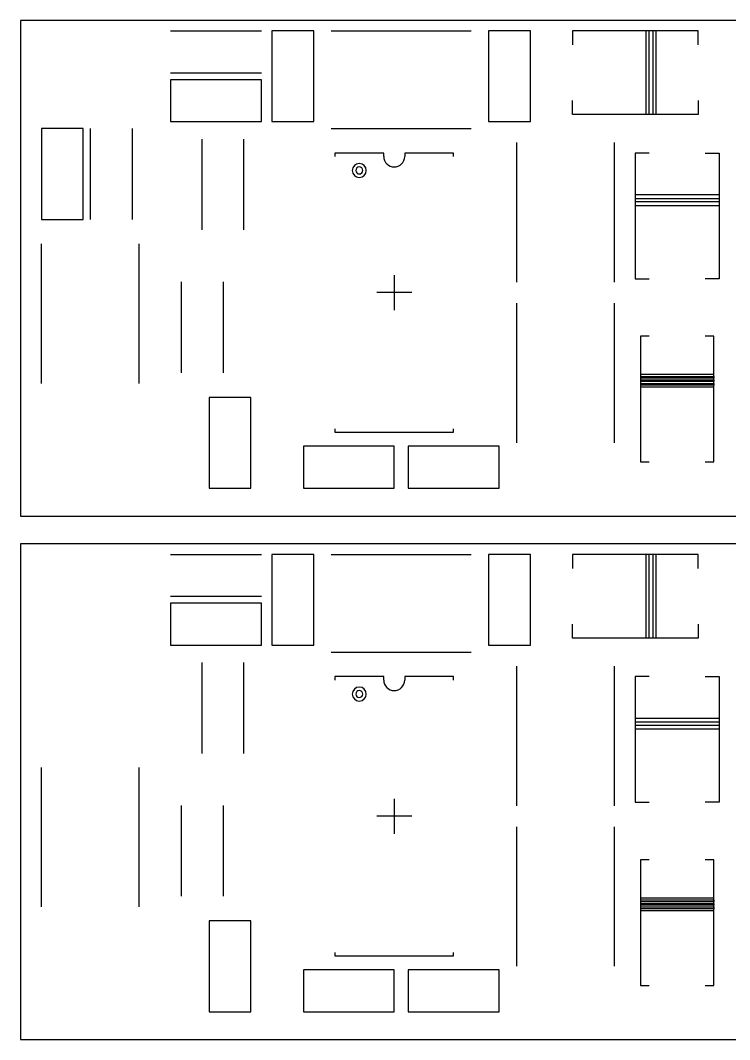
# Model space of a CAD drawing. Extents: x 295 to 953, y 10 to 290.
# Drawn here: x 590.8 to 633.3, y 152.3 to 213.5 of the extents above; entities that cross this region are included whole.
import ezdxf

# ---------------------------------------------------------------- set-up
doc = ezdxf.new("R2010")
doc.units = 0
doc.header["$LTSCALE"] = 5
doc.header["$MEASUREMENT"] = 0
doc.layers.add('TOP_SILK_GBR', color=13, linetype='CONTINUOUS')

msp = doc.modelspace()

# ---------------------------------------------------------------- linework, layer by layer
at = {"layer": 'TOP_SILK_GBR', "color": 0}
for p, q in [((590.764, 213.454), (590.764, 183.698)), ((672.698, 213.454), (590.764, 213.454)), ((599.775, 212.826), (605.223, 212.826)), ((608.367, 212.826), (605.852, 212.826)), ((605.852, 212.826), (605.852, 207.377)), ((608.367, 207.377), (608.367, 212.826)), ((609.414, 212.826), (617.796, 212.826)), ((621.359, 212.826), (618.844, 212.826)), ((618.844, 212.826), (618.844, 207.377)), ((621.359, 207.377), (621.359, 212.826)), ((631.417, 212.826), (623.873, 212.826)), ((623.873, 212.826), (623.873, 211.987)), ((628.483, 212.826), (628.274, 212.826)), ((628.274, 212.826), (628.274, 207.796)), ((628.483, 207.796), (628.483, 212.826)), ((628.903, 212.826), (628.693, 212.826)), ((628.693, 212.826), (628.693, 207.796)), ((628.903, 207.796), (628.903, 212.826)), ((631.417, 211.987), (631.417, 212.826)), ((599.775, 210.311), (605.223, 210.311)), ((599.775, 209.892), (599.775, 207.377)), ((605.223, 209.892), (599.775, 209.892)), ((605.223, 207.377), (605.223, 209.892)), ((623.873, 207.796), (623.873, 208.635)), ((631.417, 208.635), (631.417, 207.796)), ((631.417, 207.796), (623.873, 207.796)), ((628.693, 207.796), (628.483, 207.796)), ((594.536, 206.958), (592.022, 206.958)), ((592.022, 206.958), (592.022, 201.51)), ((594.536, 201.51), (594.536, 206.958)), ((594.955, 206.958), (594.955, 201.51)), ((597.47, 206.958), (597.47, 201.51)), ((599.775, 207.377), (605.223, 207.377)), ((605.852, 207.377), (608.367, 207.377)), ((609.414, 206.958), (617.796, 206.958)), ((618.844, 207.377), (621.359, 207.377)), ((601.661, 200.881), (601.661, 206.329)), ((604.176, 200.881), (604.176, 206.329)), ((620.521, 206.12), (620.521, 197.738)), ((626.388, 206.12), (626.388, 197.738)), ((612.558, 205.491), (609.624, 205.491)), ((609.624, 205.491), (609.624, 205.282)), ((612.558, 205.282), (612.558, 205.491)), ((616.749, 205.491), (613.815, 205.491)), ((613.815, 205.491), (613.815, 205.282)), ((616.749, 205.282), (616.749, 205.491)), ((628.483, 205.491), (627.645, 205.491)), ((627.645, 205.491), (627.645, 197.947)), ((631.836, 205.491), (632.674, 205.491)), ((632.674, 205.491), (632.674, 197.947)), ((632.674, 202.977), (627.645, 202.977)), ((627.645, 202.977), (627.645, 202.767)), ((627.645, 202.767), (632.674, 202.767)), ((632.674, 202.558), (627.645, 202.558)), ((627.645, 202.558), (627.645, 202.348)), ((632.674, 202.767), (632.674, 202.558)), ((627.645, 202.348), (632.674, 202.348)), ((592.022, 201.51), (594.536, 201.51)), ((592.022, 191.661), (592.022, 200.043)), ((597.889, 191.661), (597.889, 200.043)), ((600.404, 197.751), (600.404, 192.303)), ((602.918, 197.751), (602.918, 192.303)), ((613.186, 198.157), (613.186, 196.061)), ((627.645, 197.947), (628.483, 197.947)), ((632.674, 197.947), (631.836, 197.947)), ((614.234, 197.109), (612.139, 197.109)), ((620.521, 196.481), (620.521, 188.099)), ((626.388, 196.481), (626.388, 188.099)), ((628.483, 194.491), (627.96, 194.491)), ((627.96, 194.491), (627.96, 186.947)), ((632.361, 194.491), (631.836, 194.491)), ((632.361, 186.947), (632.361, 194.491)), ((632.361, 192.186), (627.96, 192.186)), ((627.96, 192.186), (627.96, 192.08)), ((627.96, 192.08), (632.361, 192.08)), ((632.361, 191.976), (627.96, 191.976)), ((627.96, 191.976), (627.96, 191.87)), ((627.96, 191.87), (632.361, 191.87)), ((632.361, 191.767), (627.96, 191.767)), ((627.96, 191.767), (627.96, 191.661)), ((627.96, 191.661), (632.361, 191.661)), ((632.361, 191.557), (627.96, 191.557)), ((627.96, 191.557), (627.96, 191.451)), ((632.361, 192.08), (632.361, 191.976)), ((632.361, 191.87), (632.361, 191.767)), ((632.361, 191.661), (632.361, 191.557)), ((627.96, 191.451), (632.361, 191.451)), ((604.595, 190.823), (602.08, 190.823)), ((602.08, 190.823), (602.08, 185.374)), ((604.595, 185.374), (604.595, 190.823)), ((609.624, 188.937), (609.624, 188.727)), ((609.624, 188.727), (616.749, 188.727)), ((616.749, 188.727), (616.749, 188.937)), ((607.738, 187.889), (607.738, 185.374)), ((613.186, 187.889), (607.738, 187.889)), ((613.186, 185.374), (613.186, 187.889)), ((619.473, 187.889), (614.024, 187.889)), ((614.024, 187.889), (614.024, 185.374)), ((619.473, 185.374), (619.473, 187.889)), ((627.96, 186.947), (628.483, 186.947)), ((631.836, 186.947), (632.361, 186.947)), ((602.08, 185.374), (604.595, 185.374)), ((607.738, 185.374), (613.186, 185.374)), ((614.024, 185.374), (619.473, 185.374)), ((590.764, 183.698), (672.698, 183.698)), ((590.764, 182.022), (590.764, 152.266)), ((672.698, 182.022), (590.764, 182.022)), ((599.775, 181.393), (605.223, 181.393)), ((608.367, 181.393), (605.852, 181.393)), ((605.852, 181.393), (605.852, 175.945)), ((608.367, 175.945), (608.367, 181.393)), ((609.414, 181.393), (617.796, 181.393)), ((621.359, 181.393), (618.844, 181.393)), ((618.844, 181.393), (618.844, 175.945)), ((621.359, 175.945), (621.359, 181.393)), ((631.417, 181.393), (623.873, 181.393)), ((623.873, 181.393), (623.873, 180.555)), ((628.483, 181.393), (628.274, 181.393)), ((628.274, 181.393), (628.274, 176.364)), ((628.483, 176.364), (628.483, 181.393)), ((628.903, 181.393), (628.693, 181.393)), ((628.693, 181.393), (628.693, 176.364)), ((628.903, 176.364), (628.903, 181.393)), ((631.417, 180.555), (631.417, 181.393)), ((599.775, 178.878), (605.223, 178.878)), ((599.775, 178.459), (599.775, 175.945)), ((605.223, 178.459), (599.775, 178.459)), ((605.223, 175.945), (605.223, 178.459)), ((623.873, 176.364), (623.873, 177.202)), ((631.417, 177.202), (631.417, 176.364)), ((631.417, 176.364), (623.873, 176.364)), ((628.693, 176.364), (628.483, 176.364)), ((599.775, 175.945), (605.223, 175.945)), ((605.852, 175.945), (608.367, 175.945)), ((618.844, 175.945), (621.359, 175.945)), ((609.414, 175.526), (617.796, 175.526)), ((601.661, 169.449), (601.661, 174.897)), ((604.176, 169.449), (604.176, 174.897)), ((620.521, 174.687), (620.521, 166.305)), ((626.388, 174.687), (626.388, 166.305)), ((612.558, 174.059), (609.624, 174.059)), ((609.624, 174.059), (609.624, 173.849)), ((612.558, 173.849), (612.558, 174.059)), ((616.749, 174.059), (613.815, 174.059)), ((613.815, 174.059), (613.815, 173.849)), ((616.749, 173.849), (616.749, 174.059)), ((628.483, 174.059), (627.645, 174.059)), ((627.645, 174.059), (627.645, 166.515)), ((631.836, 174.059), (632.674, 174.059)), ((632.674, 174.059), (632.674, 166.515)), ((632.674, 171.544), (627.645, 171.544)), ((627.645, 171.544), (627.645, 171.335)), ((627.645, 171.335), (632.674, 171.335)), ((632.674, 171.335), (632.674, 171.125)), ((632.674, 171.125), (627.645, 171.125)), ((627.645, 171.125), (627.645, 170.916)), ((627.645, 170.916), (632.674, 170.916)), ((592.022, 160.228), (592.022, 168.61)), ((597.889, 160.228), (597.889, 168.61)), ((613.186, 166.725), (613.186, 164.629)), ((627.645, 166.515), (628.483, 166.515)), ((632.674, 166.515), (631.836, 166.515)), ((600.404, 166.319), (600.404, 160.87)), ((602.918, 166.319), (602.918, 160.87)), ((614.234, 165.677), (612.139, 165.677)), ((620.521, 165.048), (620.521, 156.666)), ((626.388, 165.048), (626.388, 156.666)), ((628.483, 163.058), (627.96, 163.058)), ((627.96, 163.058), (627.96, 155.514)), ((632.361, 163.058), (631.836, 163.058)), ((632.361, 155.514), (632.361, 163.058)), ((632.361, 160.753), (627.96, 160.753)), ((627.96, 160.753), (627.96, 160.648)), ((627.96, 160.648), (632.361, 160.648)), ((632.361, 160.544), (627.96, 160.544)), ((627.96, 160.544), (627.96, 160.438)), ((627.96, 160.438), (632.361, 160.438)), ((632.361, 160.334), (627.96, 160.334)), ((627.96, 160.334), (627.96, 160.228)), ((632.361, 160.648), (632.361, 160.544)), ((632.361, 160.438), (632.361, 160.334)), ((627.96, 160.228), (632.361, 160.228)), ((632.361, 160.125), (627.96, 160.125)), ((627.96, 160.125), (627.96, 160.019)), ((627.96, 160.019), (632.361, 160.019)), ((632.361, 160.228), (632.361, 160.125)), ((604.595, 159.39), (602.08, 159.39)), ((602.08, 159.39), (602.08, 153.942)), ((604.595, 153.942), (604.595, 159.39)), ((609.624, 157.504), (609.624, 157.295)), ((609.624, 157.295), (616.749, 157.295)), ((616.749, 157.295), (616.749, 157.504)), ((607.738, 156.457), (607.738, 153.942)), ((613.186, 156.457), (607.738, 156.457)), ((613.186, 153.942), (613.186, 156.457)), ((619.473, 156.457), (614.024, 156.457)), ((614.024, 156.457), (614.024, 153.942)), ((619.473, 153.942), (619.473, 156.457)), ((627.96, 155.514), (628.483, 155.514)), ((631.836, 155.514), (632.361, 155.514)), ((602.08, 153.942), (604.595, 153.942)), ((607.738, 153.942), (613.186, 153.942)), ((614.024, 153.942), (619.473, 153.942)), ((590.764, 152.266), (672.698, 152.266))]:
    msp.add_line(p, q, dxfattribs=at)
for centre, radius, start, end in [((613.186, 205.282), 0.629, 180, 0), ((611.091, 204.444), 0.419, 90, 270), ((611.091, 204.444), 0.21, 90, 270), ((611.091, 204.444), 0.419, 270, 90), ((611.091, 204.444), 0.21, 270, 90), ((613.186, 173.849), 0.629, 180, 0), ((611.091, 173.011), 0.419, 90, 270), ((611.091, 173.011), 0.21, 90, 270), ((611.091, 173.011), 0.419, 270, 90), ((611.091, 173.011), 0.21, 270, 90)]:
    msp.add_arc(centre, radius, start, end, dxfattribs=at)

doc.saveas('drawing.dxf')
